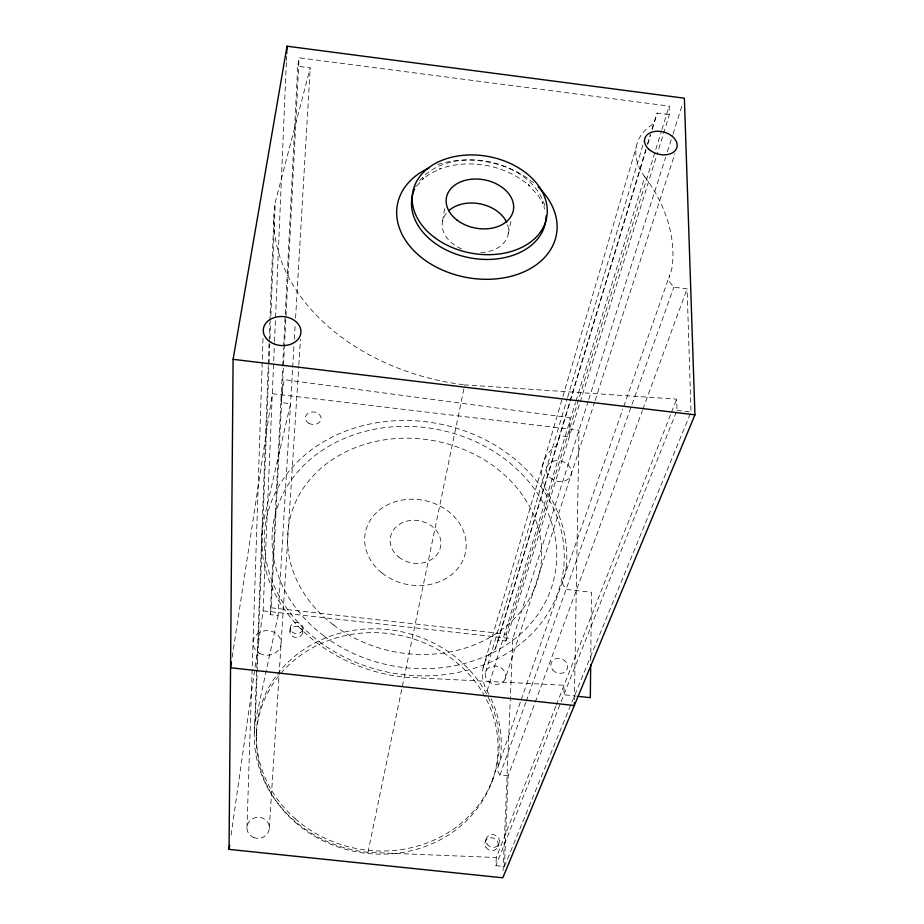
<?xml version="1.0" encoding="UTF-8"?>
<svg xmlns="http://www.w3.org/2000/svg" width="924" height="924" viewBox="0 0 924 924"><rect width="100%" height="100%" fill="white"/><g stroke="black" fill="none" stroke-linecap="round" stroke-linejoin="round"><path stroke-width="0.69" stroke-dasharray="4.62 3.46" d="M590.725 660.648L591.476 592.272L566.112 589.385L563.132 584.984A9.771 8.166 19.8 0 1 562.658 582.42L563.34 579.175A59.09 49.446 16 0 0 566.158 567.509M574.393 699.757L578.99 430.272L272.303 393.716L232.074 657.761M246.974 827.558L263.04 337.191M254.319 732.085L268.214 365.661M268.272 364.218L269.092 342.585M269.138 341.141L269.854 322.384M269.912 320.94L273.897 215.627M555.867 706.109L496.28 857.541L367.96 852.332A123.862 112.612 10.6 0 1 255.232 721.944L268.976 365.292M269.034 363.883L269.785 344.155M270.004 338.496L270.663 321.529M270.882 315.881L275.26 202.356L310.245 67.879L297.701 66.251L299.099 57.808L669.172 106.098L669.392 114.645L657.195 153.915M256.271 735.723L256.41 732.143M231.092 835.088L263.109 610.856L274.451 342.931M274.52 341.499L286.359 62.047M286.417 60.603L286.602 56.283M503.095 870.604L512.82 638.807L588.334 400.82M496.28 857.541L495.911 865.673L504.412 866.55L508.177 775.848L642.365 410.603M488.784 694.097L487.087 690.979A40.067 34.927 20.3 0 1 495.31 648.879L498.151 640.136L505.948 641.002L506.248 634.141L661.515 130.919M292.515 370.27L278.136 615.534L270.212 614.645L282.525 369.08M282.663 366.239L283.599 347.794M283.668 346.373L297.701 66.251M270.212 614.645L271.171 607.807L299.099 57.808M292.677 367.44L294.005 344.767M294.34 339.096L295.241 323.7M295.576 318.133L310.245 67.879M269.334 827.996L298.741 366.435M298.833 364.992L300.485 339.108M289.917 631.739L290.194 627.87M302.598 632.651A6.364 5.556 3.2 0 0 293.716 626.83A6.364 5.556 3.2 0 0 292.504 636.393A6.364 5.556 3.2 0 0 302.598 632.651L302.933 628.782A6.387 5.579 3.3 0 0 294.005 622.949A6.387 5.579 3.3 0 0 292.804 632.536A6.387 5.579 3.3 0 0 302.933 628.782M566.216 567.521C568.953 541.51 561.677 515.003 547.793 493.023A49.191 39.351 18 0 1 556.618 445.518L559.817 435.712L569.346 436.844L569.75 417.671L284.234 379.683L280.85 402.541L290.552 403.696L262.855 524.116A153.338 128.944 10.8 0 0 404.215 677.165L564.079 685.25L563.883 694.767L576.403 696.142M442.561 221.159L444.652 208.477M367.96 852.332L464.726 384.858L676.68 399.11L676.969 410.372L495.911 865.673M255.232 721.944L278.136 615.534M508.269 233.83L511.284 219.877M483.079 667.913L636.255 147.078M485.539 672.372L567.209 398.671M567.613 397.297L644.34 140.182M495.31 648.879L569.554 402.598M569.969 401.235L645.841 149.561M647.47 144.144L650.334 134.673M651.963 129.256L657.16 113.051L669.392 114.645M498.151 640.136L569.531 403.522M570.351 400.797L646.107 149.676M647.747 144.248L650.611 134.754M652.24 129.325L657.16 113.051M487.087 690.979L575.513 402.587M575.941 401.235L644.779 176.727A63.744 43.647 16.2 0 1 653.591 123.839M661.942 129.533L669.172 106.098M505.948 641.002L579.325 404.7M580.168 401.975L656.779 155.278M588.773 399.445L665.603 157.334M667.347 151.836L672.58 135.331M673.019 133.945L682.628 103.684M505.22 678.747A10.36 9.067 18.5 0 0 493.416 666.042A10.36 9.067 18.5 0 0 487.86 680.745A10.36 9.067 18.5 0 0 505.22 678.747L594.698 401.836M595.137 400.462L674.878 153.707M491.857 781.889L493.035 778.516M508.177 775.848L499.965 774.97L497.643 771.182A7.889 7.115 23.6 0 1 497.32 768.964L520.674 701.143M521.136 699.814L622.799 409.205M623.735 406.537L669.623 275.34L668.93 279.06A12.832 9.298 17.4 0 0 669.681 282.028L673.815 287.191L687.098 288.842L691.013 412.058L684.869 411.319M499.965 774.97L525.756 702.598M526.23 701.281L673.815 287.191M642.861 409.24L687.098 288.842M485.216 841.718L486.394 838.53M497.955 846.592L499.191 843.416M556.387 704.804L671.032 413.467M671.54 412.162L676.68 399.11M504.412 866.55L690.459 413.398M416.77 185.967L423.827 178.089L422.591 179.21L429.648 173.989L440.736 168.561L439.57 168.988C469.507 158.247 505.082 164.899 529.279 185.505L528.378 184.685L538.623 196.073L542.862 203.372L542.111 201.859L544.779 209.009M271.171 607.807L506.248 634.141M263.109 610.856L512.82 638.807M676.969 410.372L683.991 411.215M644.779 176.727C663.12 200.97 674.832 231.323 672.695 262.035A77.489 56.214 14.7 0 1 669.692 275.364M490.979 698.544C499.353 716.319 502.91 736.428 500.519 755.971A47.771 43.22 18.3 0 1 497.978 766.158M463.351 384.684A201.247 146.962 10.9 0 1 275.26 202.356M507.588 224.786A33.46 24.382 10.9 0 1 479.868 252.529M461.515 248.891A33.46 24.382 10.9 0 1 446.858 212.647M415.604 186.891A67.902 49.018 10.9 0 1 416.181 185.84M419.658 180.688A67.902 49.018 10.9 0 1 490.217 161.943A67.902 49.018 10.9 0 1 545.287 207.912M437.653 164.541A80.908 58.686 10.9 0 1 533.968 183.195M294.837 821.99A121.263 110.406 10.6 0 0 494.987 771.736A121.263 110.406 10.6 0 0 341.499 636.486A121.263 110.406 10.6 0 0 294.837 821.99M295.195 818.71A121.795 110.73 10.6 0 0 496.176 768.318A121.795 110.73 10.6 0 0 341.961 632.651A121.795 110.73 10.6 0 0 295.195 818.71M253.176 837.271A11.192 10.487 -6 0 0 269.323 827.015A11.192 10.487 -6 0 0 251.963 819.149A11.192 10.487 -6 0 0 253.176 837.271M485.781 847.031A6.826 6.306 28.2 0 0 497.412 847.712A6.826 6.306 28.2 0 0 491.556 837.756A6.826 6.306 28.2 0 0 485.781 847.031M486.96 843.866A6.861 6.329 28 0 0 498.637 844.548A6.861 6.329 28 0 0 492.758 834.557A6.861 6.329 28 0 0 486.96 843.866M552.679 669.912A8.535 7.357 22 0 0 567.036 669.322A8.535 7.357 22 0 0 557.992 658.327A8.535 7.357 22 0 0 552.679 669.912M308.651 423.134A7.842 6.272 5.3 0 0 321.044 419.103A7.842 6.272 5.3 0 0 310.048 412.358A7.842 6.272 5.3 0 0 308.651 423.134M549.664 477.211A12.763 10.245 16.6 0 0 570.928 475.398A12.763 10.245 16.6 0 0 556.144 460.683A12.763 10.245 16.6 0 0 549.664 477.211M259.505 653.245A14.045 12.301 1 0 0 281.092 643.52A14.045 12.301 1 0 0 260.603 631.97A14.045 12.301 1 0 0 259.505 653.245M319.392 641.706A150.774 126.784 10.8 0 0 562.323 576.668A150.774 126.784 10.8 0 0 361.111 426.114A150.774 126.784 10.8 0 0 319.392 641.706M324.058 636.059A143.081 120.305 10.8 0 0 554.85 574.89A143.081 120.305 10.8 0 0 364.299 431.6A143.081 120.305 10.8 0 0 324.058 636.059M381.97 572.984A51.051 42.874 10.8 0 0 465.246 553.499A51.051 42.874 10.8 0 0 399.076 500.704A51.051 42.874 10.8 0 0 381.97 572.984M398.637 556.987A25.526 21.437 10.8 0 0 440.401 547.574A25.526 21.437 10.8 0 0 407.576 520.94A25.526 21.437 10.8 0 0 398.637 556.987M333.483 624.936A127.72 107.357 10.8 0 0 539.893 571.321A127.72 107.357 10.8 0 0 370.547 442.712A127.72 107.357 10.8 0 0 333.483 624.936"/><path stroke-width="1.39" d="M229.06 849.375L233.102 359.332L287.029 46.2L684.372 98.187L694.94 414.83L502.795 877.8L229.06 849.375L229.66 845.09M590.679 664.922L590.321 697.678L577.8 696.303M574.347 702.644L574.301 705.52L230.55 667.752L231.427 662.046M286.717 53.407L287.029 46.2M233.102 359.332L694.94 414.83M448.729 210.741A33.46 24.382 10.9 0 1 480.353 203.904A33.46 24.382 10.9 0 1 506.664 222.407M546.119 215.835A67.902 49.018 10.9 0 1 468.537 257.577A67.902 49.018 10.9 0 1 414.564 189.05M538.091 186.891A80.908 58.686 10.9 0 1 527.408 270.178A80.908 58.686 10.9 0 1 413.49 250.288A80.908 58.686 10.9 0 1 429.094 167.868M434.603 237.549A68.145 49.076 10.9 0 0 545.83 221.021A68.145 49.076 10.9 0 0 458.743 155.844A68.145 49.076 10.9 0 0 434.603 237.549M457.045 220.097A34.061 24.532 10.9 0 0 512.855 212.335A34.061 24.532 10.9 0 0 469.785 179.429A34.061 24.532 10.9 0 0 457.045 220.097M270.951 342.411A18.861 14.518 4.4 0 0 300.831 333.218A18.861 14.518 4.4 0 0 274.532 317.51A18.861 14.518 4.4 0 0 270.951 342.411M649.329 149.665A16.655 11.377 15.2 0 0 676.645 148.221A16.655 11.377 15.2 0 0 656.56 131.266A16.655 11.377 15.2 0 0 649.329 149.665"/></g></svg>
